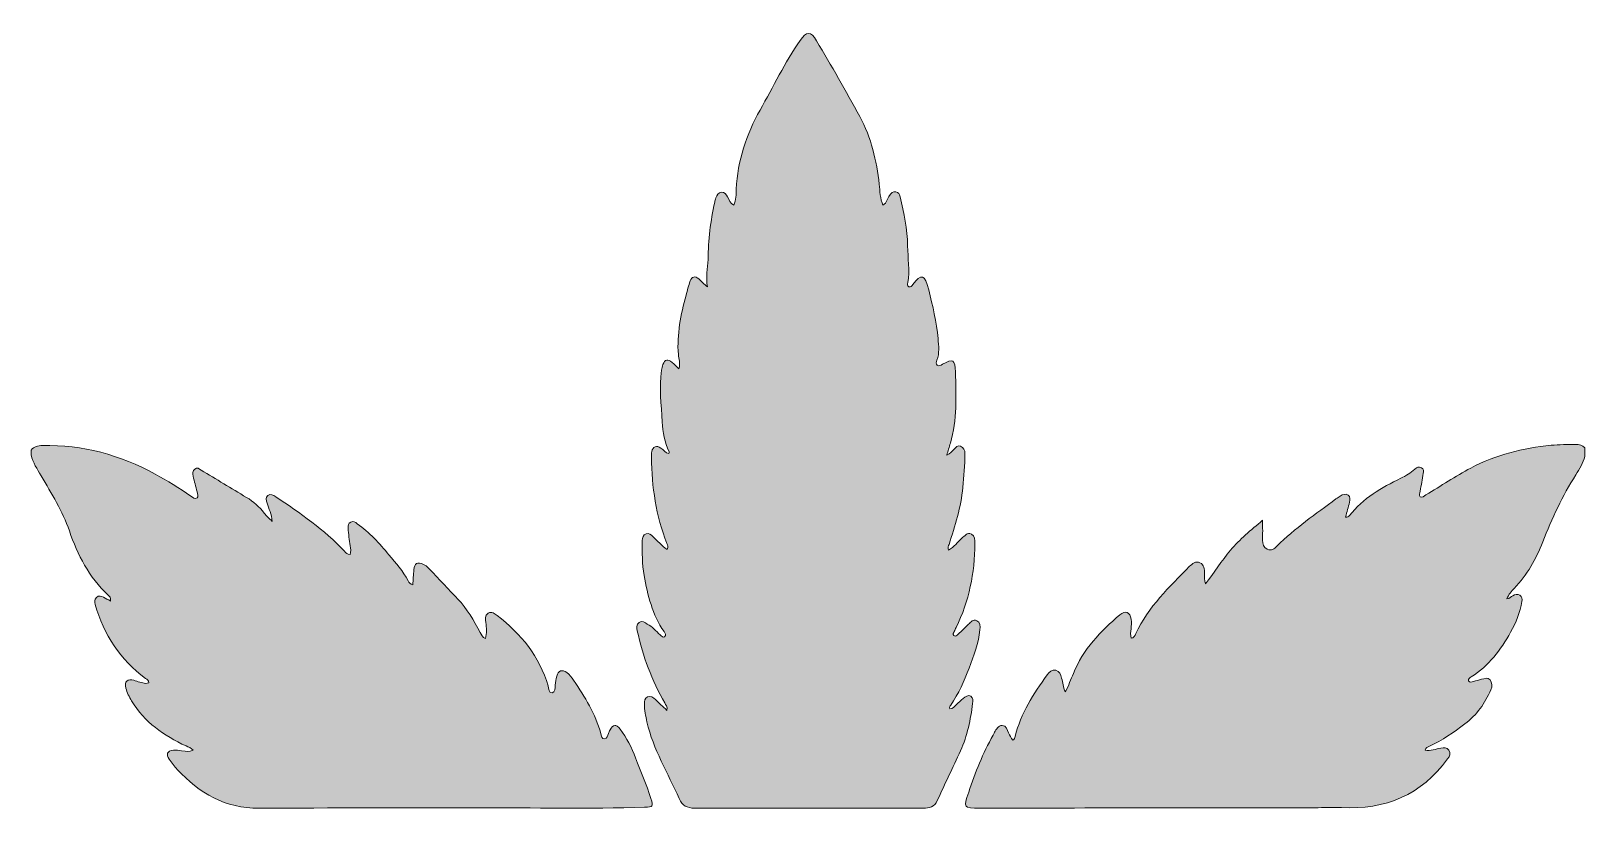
# Model space of a CAD drawing. Extents: x 540 to 1514, y -1447 to -477.
# Drawn here: x 540 to 1497, y -957 to -477 of the extents above; entities that cross this region are included whole.
import ezdxf

# ---------------------------------------------------------------- set-up
doc = ezdxf.new("R2010")
doc.units = 0
doc.header["$MEASUREMENT"] = 0
doc.layers.add('katman 1', color=7, linetype='Continuous')

# ---------------------------------------------------------------- blocks, each defined once
blk = doc.blocks.new('block 2')
at = {"layer": 'katman 1', "true_color": 0xca2227}
h = blk.add_hatch(color=242, dxfattribs=at)
h.dxf.hatch_style = 2
edge = h.paths.add_edge_path()
edge.add_spline(control_points=[(1105.09, -796.6), (1108.51, -794.68), (1110.57, -791.64), (1113.27, -789.33), (1114.96, -787.88), (1116.56, -785.69), (1119.09, -786.73), (1121.63, -787.78), (1121.27, -790.39), (1121.25, -792.66), (1121.11, -810.7), (1117.79, -828.03), (1109.68, -844.29), (1109.26, -845.12), (1108.86, -845.98), (1108.58, -846.85), (1108.33, -847.67), (1107.27, -848.6), (1108.28, -849.35), (1109.37, -850.14), (1110.26, -849.15), (1111.02, -848.44), (1113.16, -846.44), (1115.29, -844.43), (1117.35, -842.36), (1118.78, -840.92), (1120.18, -839.16), (1122.43, -840.15), (1124.84, -841.2), (1124.64, -843.57), (1124.42, -845.71), (1123.58, -854), (1120.6, -861.7), (1117.65, -869.37), (1114.6, -877.31), (1111.29, -885.15), (1106.42, -892.21), (1106.01, -892.8), (1105.39, -893.49), (1105.88, -894.45), (1107.64, -894.43), (1108.61, -893.09), (1109.74, -892.07), (1111.23, -890.74), (1112.57, -889.23), (1114.15, -888.04), (1115.47, -887.05), (1116.91, -885.6), (1118.79, -886.78), (1120.44, -887.82), (1120.09, -889.62), (1119.89, -891.15), (1118.6, -901.19), (1116.69, -911.09), (1112.4, -920.36), (1107.67, -930.6), (1102.8, -940.79), (1098.11, -951.06), (1096.32, -954.99), (1093.2, -955.73), (1089.31, -955.72), (1048.59, -955.68), (1007.87, -955.71), (967.15, -955.72), (960.9, -955.72), (954.63, -955.58), (948.38, -955.71), (943.87, -955.8), (940.87, -954.09), (939, -949.85), (932.11, -934.2), (923.03, -919.49), (919.16, -902.57), (918.33, -898.94), (917.55, -895.3), (917.65, -891.55), (917.7, -889.83), (917.6, -887.85), (919.5, -887.06), (921.46, -886.25), (923.07, -887.43), (924.46, -888.77), (926.64, -890.86), (928.81, -892.94), (931.48, -895.51), (931.81, -893.09), (930.81, -892.05), (930.14, -890.88), (922.19, -876.94), (916.54, -862.12), (913.19, -846.42), (912.8, -844.64), (912.38, -842.61), (914.26, -841.29), (916.18, -839.93), (917.76, -841.32), (919.37, -842.21), (922.45, -843.9), (924.73, -846.55), (927.29, -848.87), (928.07, -849.58), (928.95, -850.73), (929.99, -850.03), (931.38, -849.1), (930.31, -847.78), (929.7, -846.89), (922.46, -836.46), (919.6, -824.46), (917.44, -812.25), (916.2, -805.17), (916.02, -797.97), (916.29, -790.78), (916.36, -788.96), (916.75, -787.28), (918.68, -786.58), (920.54, -785.9), (921.57, -787.26), (922.79, -788.33), (925.73, -790.9), (928.14, -794.11), (931.54, -796.21), (932.68, -794.61), (931.75, -793.56), (931.35, -792.52), (924.74, -775.44), (922.13, -757.65), (921.89, -739.45), (921.88, -738.26), (921.83, -737.03), (922.09, -735.88), (922.84, -732.64), (924.98, -731.87), (927.7, -733.75), (929.31, -734.86), (930.39, -736.75), (932.63, -737.15), (932.73, -736.77), (933, -736.32), (932.88, -736.08), (929.91, -730.27), (928.98, -723.93), (928.59, -717.57), (927.95, -706.98), (926.6, -696.37), (928.11, -685.74), (928.27, -684.57), (928.54, -683.38), (928.97, -682.28), (930.22, -679.07), (932.14, -678.61), (934.67, -680.89), (936.01, -682.09), (937.27, -683.38), (938.8, -684.84), (940.04, -681.48), (938.72, -678.81), (938.5, -676.11), (937.48, -663.57), (940.04, -651.51), (943.25, -639.53), (944.03, -636.58), (944.76, -633.59), (945.82, -630.74), (946.82, -628.02), (948.76, -627.34), (951.03, -629.46), (952.75, -631.06), (954.28, -632.87), (956.44, -634.37), (955.16, -628.53), (956.78, -622.99), (956.81, -617.4), (956.86, -605.52), (958.38, -593.81), (960.92, -582.22), (961.12, -581.32), (961.4, -580.43), (961.67, -579.54), (962.2, -577.78), (963.23, -576.24), (965.04, -575.96), (967.07, -575.64), (967.95, -577.49), (968.89, -578.92), (970.02, -580.62), (970.24, -583.01), (972.7, -583.91), (974.23, -580.76), (974.08, -577.33), (974.22, -574.12), (975.02, -556.6), (980.5, -540.43), (988.91, -525.35), (996.93, -510.97), (1004.1, -496.1), (1013.48, -482.5), (1017.49, -476.68), (1020.09, -476.66), (1023.62, -482.59), (1032.77, -498.02), (1041.71, -513.55), (1050.32, -529.3), (1057.48, -542.4), (1060.69, -556.5), (1062.31, -571.12), (1062.78, -575.4), (1062.83, -579.79), (1064.63, -584.06), (1066.96, -582.37), (1067.47, -579.91), (1068.69, -577.93), (1069.59, -576.46), (1070.66, -575.39), (1072.54, -575.72), (1074.25, -576.02), (1074.84, -577.25), (1075.18, -578.8), (1077.36, -588.79), (1079.73, -598.77), (1079.81, -609.07), (1079.87, -616.63), (1081.34, -624.19), (1079.93, -631.76), (1079.78, -632.58), (1079.48, -633.79), (1080.48, -634.28), (1081.74, -634.9), (1082.46, -633.68), (1083.05, -632.92), (1088.16, -626.14), (1090.48, -626.35), (1092.84, -636.12), (1095.24, -646.08), (1097.66, -655.99), (1098.57, -666.22), (1098.98, -670.74), (1099.59, -675.23), (1097.83, -679.62), (1097.41, -680.65), (1097.17, -681.83), (1098.05, -682.61), (1099.18, -683.61), (1100.32, -682.63), (1101.29, -682.07), (1107.73, -678.39), (1109.06, -679.22), (1109.3, -686.76), (1109.8, -701.54), (1110.3, -716.3), (1106.17, -730.73), (1105.49, -733.11), (1104.73, -735.47), (1103.92, -738.09), (1106.01, -737.2), (1107.13, -735.68), (1108.47, -734.44), (1109.59, -733.4), (1110.42, -731.6), (1112.39, -732.47), (1114.44, -733.38), (1115.13, -735.05), (1115.13, -737.31), (1115.12, -744.25), (1114.36, -751.11), (1113.81, -758), (1112.83, -770.18), (1109.07, -781.65), (1105.36, -793.15), (1105.02, -794.13), (1104.37, -795.11), (1105.09, -796.6)], knot_values=[0, 0, 0, 0, 1, 1, 1, 2, 2, 2, 3, 3, 3, 4, 4, 4, 5, 5, 5, 6, 6, 6, 7, 7, 7, 8, 8, 8, 9, 9, 9, 10, 10, 10, 11, 11, 11, 12, 12, 12, 13, 13, 13, 14, 14, 14, 15, 15, 15, 16, 16, 16, 17, 17, 17, 18, 18, 18, 19, 19, 19, 20, 20, 20, 21, 21, 21, 22, 22, 22, 23, 23, 23, 24, 24, 24, 25, 25, 25, 26, 26, 26, 27, 27, 27, 28, 28, 28, 29, 29, 29, 30, 30, 30, 31, 31, 31, 32, 32, 32, 33, 33, 33, 34, 34, 34, 35, 35, 35, 36, 36, 36, 37, 37, 37, 38, 38, 38, 39, 39, 39, 40, 40, 40, 41, 41, 41, 42, 42, 42, 43, 43, 43, 44, 44, 44, 45, 45, 45, 46, 46, 46, 47, 47, 47, 48, 48, 48, 49, 49, 49, 50, 50, 50, 51, 51, 51, 52, 52, 52, 53, 53, 53, 54, 54, 54, 55, 55, 55, 56, 56, 56, 57, 57, 57, 58, 58, 58, 59, 59, 59, 60, 60, 60, 61, 61, 61, 62, 62, 62, 63, 63, 63, 64, 64, 64, 65, 65, 65, 66, 66, 66, 67, 67, 67, 68, 68, 68, 69, 69, 69, 70, 70, 70, 71, 71, 71, 72, 72, 72, 73, 73, 73, 74, 74, 74, 75, 75, 75, 76, 76, 76, 77, 77, 77, 78, 78, 78, 79, 79, 79, 80, 80, 80, 81, 81, 81, 82, 82, 82, 83, 83, 83, 84, 84, 84, 85, 85, 85, 86, 86, 86, 87, 87, 87, 88, 88, 88, 89, 89, 89, 90, 90, 90, 90], degree=3, periodic=1)
h = blk.add_hatch(color=242, dxfattribs=at)
h.dxf.hatch_style = 2
edge = h.paths.add_edge_path()
edge.add_spline(control_points=[(539.54, -735.12), (541.23, -732.57), (543.78, -732.28), (546.55, -732.22), (571.35, -731.6), (594.36, -737.92), (616.01, -749.81), (623.58, -753.97), (630.96, -758.4), (638.07, -763.32), (639.19, -764.09), (640.56, -765.6), (641.91, -764.5), (642.93, -763.66), (642.13, -762), (641.82, -760.72), (641.03, -757.49), (640.27, -754.27), (639.44, -751.06), (639.02, -749.41), (638.97, -747.91), (640.39, -746.68), (641.96, -745.32), (643.13, -746.61), (644.3, -747.31), (653.65, -752.89), (662.96, -758.55), (672.31, -764.13), (676.59, -766.69), (680.28, -769.85), (683.25, -773.87), (684.48, -775.53), (686.13, -776.88), (688.22, -779.02), (687.94, -774.33), (685.81, -771.19), (685.03, -767.68), (684.64, -765.98), (683.81, -764.13), (685.57, -762.95), (687.17, -761.86), (688.8, -762.69), (690.35, -763.73), (705.34, -773.83), (720.28, -784.01), (732.71, -797.35), (733.6, -798.3), (734.46, -799.38), (736.23, -799.44), (737.18, -795.75), (735.77, -792.21), (735.45, -788.62), (735.28, -786.77), (735.03, -784.93), (734.93, -783.08), (734.85, -781.59), (734.99, -780.05), (736.59, -779.33), (738.12, -778.65), (739.31, -779.45), (740.57, -780.36), (748.1, -785.75), (754.21, -792.54), (760.14, -799.56), (764.43, -804.64), (768.85, -809.59), (771.94, -815.55), (772.48, -816.59), (773.12, -817.62), (774.8, -818.09), (775.03, -814.9), (775.15, -811.8), (775.51, -808.73), (776, -804.58), (777.54, -803.84), (781.49, -805.46), (782.67, -805.94), (783.54, -806.67), (784.35, -807.53), (790.39, -813.91), (796.38, -820.33), (802.47, -826.66), (808.34, -832.78), (812.38, -840.1), (816.39, -847.44), (817.14, -848.81), (817.79, -850.3), (819.6, -851.23), (820.71, -847.8), (820.09, -844.57), (819.84, -841.33), (819.68, -839.27), (819.04, -836.89), (821.35, -835.55), (823.48, -834.3), (825.17, -835.76), (826.75, -836.96), (841.68, -848.21), (852.75, -862.26), (858.25, -880.37), (858.75, -882.04), (858.66, -884.93), (860.79, -884.7), (862.59, -884.5), (862.37, -881.67), (862.65, -879.86), (862.94, -878.02), (863.15, -876.17), (863.56, -874.37), (864.35, -870.97), (866.97, -870.01), (869.82, -872.09), (871.54, -873.36), (872.74, -875.13), (873.93, -876.9), (880.84, -887.18), (887.3, -897.68), (890.76, -909.73), (891.12, -910.99), (891.24, -913.09), (893.08, -913.02), (894.76, -912.97), (894.93, -911.03), (895.48, -909.72), (895.78, -908.98), (896, -908.21), (896.37, -907.51), (898.15, -904.03), (900.21, -903.82), (902.6, -906.96), (906.74, -912.39), (909.63, -918.49), (912.16, -924.81), (915.46, -933.07), (918.91, -941.28), (921.55, -949.78), (923.17, -954.99), (923.04, -954.96), (917.65, -955.14), (883.47, -956.28), (849.28, -955.44), (815.09, -955.52), (770.12, -955.64), (725.15, -955.48), (680.18, -955.8), (659.28, -955.94), (643.29, -946.52), (629.61, -931.87), (627.8, -929.94), (626.19, -927.8), (624.66, -925.63), (622.51, -922.57), (623.43, -920.48), (627.23, -919.99), (628.89, -919.77), (630.67, -920.09), (632.36, -920.35), (635.89, -920.88), (636.5, -920.91), (639.4, -920.02), (638.26, -918.5), (636.56, -918.08), (635.06, -917.39), (621.41, -911.12), (609.43, -902.81), (601.5, -889.65), (600.01, -887.17), (598.79, -884.44), (597.95, -881.66), (596.78, -877.82), (599.11, -875.66), (602.9, -876.9), (605.3, -877.7), (607.66, -878.61), (610.2, -878.8), (610.82, -878.85), (611.46, -878.65), (612.14, -878.57), (612.27, -876.9), (611.05, -876.41), (610.16, -875.75), (594.5, -864.18), (584.34, -848.87), (579.06, -830.2), (578.58, -828.5), (578.59, -827.16), (579.89, -825.84), (581.37, -824.32), (582.81, -825.05), (584.25, -825.75), (585.63, -826.41), (586.95, -827.17), (588.58, -828.03), (588.83, -826.09), (587.86, -825.15), (586.95, -824.29), (575.26, -813.37), (568.24, -799.63), (563.13, -784.77), (558.95, -772.61), (552.17, -761.8), (545.72, -750.8), (543.3, -746.69), (540.68, -742.66), (539.59, -737.91), (539.56, -736.98), (539.55, -736.04), (539.54, -735.12)], knot_values=[0, 0, 0, 0, 1, 1, 1, 2, 2, 2, 3, 3, 3, 4, 4, 4, 5, 5, 5, 6, 6, 6, 7, 7, 7, 8, 8, 8, 9, 9, 9, 10, 10, 10, 11, 11, 11, 12, 12, 12, 13, 13, 13, 14, 14, 14, 15, 15, 15, 16, 16, 16, 17, 17, 17, 18, 18, 18, 19, 19, 19, 20, 20, 20, 21, 21, 21, 22, 22, 22, 23, 23, 23, 24, 24, 24, 25, 25, 25, 26, 26, 26, 27, 27, 27, 28, 28, 28, 29, 29, 29, 30, 30, 30, 31, 31, 31, 32, 32, 32, 33, 33, 33, 34, 34, 34, 35, 35, 35, 36, 36, 36, 37, 37, 37, 38, 38, 38, 39, 39, 39, 40, 40, 40, 41, 41, 41, 42, 42, 42, 43, 43, 43, 44, 44, 44, 45, 45, 45, 46, 46, 46, 47, 47, 47, 48, 48, 48, 49, 49, 49, 50, 50, 50, 51, 51, 51, 52, 52, 52, 53, 53, 53, 54, 54, 54, 55, 55, 55, 56, 56, 56, 57, 57, 57, 58, 58, 58, 59, 59, 59, 60, 60, 60, 61, 61, 61, 62, 62, 62, 63, 63, 63, 64, 64, 64, 65, 65, 65, 66, 66, 66, 67, 67, 67, 68, 68, 68, 69, 69, 69, 69], degree=3, periodic=1)
h = blk.add_hatch(color=242, dxfattribs=at)
h.dxf.hatch_style = 2
edge = h.paths.add_edge_path()
edge.add_spline(control_points=[(1497.28, -738.86), (1496.22, -743.03), (1494.03, -746.64), (1491.73, -750.2), (1483.35, -763.21), (1476.92, -777.19), (1471.28, -791.55), (1467.11, -802.16), (1461.67, -811.96), (1453.7, -820.25), (1451.98, -822.05), (1450.24, -823.92), (1449.13, -826.67), (1450.92, -826.66), (1451.76, -825.31), (1452.93, -824.74), (1454.3, -824.08), (1455.68, -823.58), (1457.09, -824.42), (1458.58, -825.31), (1458.66, -826.82), (1458.42, -828.31), (1457.33, -835.08), (1454.82, -841.4), (1451.48, -847.29), (1445.32, -858.11), (1437.97, -867.99), (1427.23, -874.84), (1426.37, -875.39), (1425.02, -875.95), (1425.5, -877.15), (1426.09, -878.61), (1427.5, -878), (1428.65, -877.68), (1430.31, -877.22), (1431.97, -876.74), (1433.63, -876.31), (1435.4, -875.86), (1437.39, -874.91), (1438.8, -876.71), (1440.17, -878.46), (1440.25, -880.51), (1439.29, -882.71), (1435.67, -891.05), (1430.62, -898.27), (1423.3, -903.73), (1416.37, -908.89), (1409.39, -913.97), (1401.42, -917.5), (1400.41, -917.95), (1399.15, -918.34), (1398.85, -920.05), (1402.26, -920.72), (1405.31, -919.17), (1408.47, -918.67), (1410.44, -918.35), (1412.19, -918.11), (1413.46, -919.96), (1414.84, -921.97), (1413.92, -923.68), (1412.66, -925.39), (1396.42, -947.56), (1374.25, -956.83), (1347.22, -955.35), (1341.76, -955.05), (1336.33, -955.45), (1330.88, -955.46), (1262.1, -955.57), (1193.32, -955.64), (1124.53, -955.68), (1113.99, -955.69), (1114.17, -955.65), (1117.44, -945.84), (1121.48, -933.72), (1126.21, -921.92), (1132.45, -910.75), (1132.78, -910.17), (1132.99, -909.52), (1133.36, -908.98), (1134.62, -907.17), (1135.49, -904.61), (1138.17, -904.77), (1140.71, -904.92), (1141.19, -907.43), (1142.08, -909.32), (1142.81, -910.86), (1143.35, -912.51), (1144.67, -913.74), (1145.73, -913.32), (1145.87, -912.38), (1146.08, -911.53), (1149.57, -897.28), (1157.38, -885.28), (1165.82, -873.61), (1167.14, -871.79), (1168.85, -870.32), (1171.14, -870.74), (1173.55, -871.18), (1174.08, -873.5), (1174.75, -875.56), (1175.61, -878.13), (1175.31, -881.05), (1177.2, -884.05), (1178.92, -879.96), (1180.51, -876.37), (1181.97, -872.74), (1187.92, -857.81), (1198.73, -846.71), (1210.67, -836.55), (1214.1, -833.63), (1216.88, -834.87), (1217.61, -839.29), (1217.93, -841.29), (1217.76, -843.26), (1217.51, -845.25), (1217.28, -847.07), (1217.05, -848.92), (1217.61, -850.97), (1219.39, -850.78), (1219.84, -849.41), (1220.45, -848.12), (1228.21, -831.67), (1241.09, -819.26), (1253.65, -806.64), (1255.18, -805.1), (1257.45, -803.18), (1260.02, -804.46), (1262.61, -805.74), (1262.85, -808.41), (1262.81, -811.05), (1262.77, -813.11), (1262.8, -815.16), (1263.32, -817.5), (1268.74, -810.67), (1273.32, -803.32), (1278.87, -796.68), (1284.53, -789.92), (1291.25, -784.46), (1298.64, -778.26), (1298.64, -782.88), (1298.67, -786.67), (1298.62, -790.47), (1298.59, -792.86), (1298.98, -795.03), (1301.43, -796.14), (1303.96, -797.29), (1305.81, -795.87), (1307.44, -794.24), (1318.47, -783.16), (1331.36, -774.42), (1343.82, -765.13), (1344.68, -764.49), (1345.55, -763.87), (1346.44, -763.3), (1347.97, -762.32), (1349.76, -761.74), (1351.32, -762.72), (1352.88, -763.69), (1352.49, -765.64), (1352.17, -767.13), (1351.51, -770.19), (1350.57, -773.19), (1349.73, -776.25), (1351, -776.43), (1351.66, -775.94), (1352.15, -775.33), (1360.58, -764.75), (1371.88, -758.11), (1383.81, -752.34), (1386.94, -750.83), (1389.93, -749.15), (1392.45, -746.72), (1393.62, -745.6), (1395, -745.16), (1396.46, -745.83), (1397.97, -746.52), (1397.81, -748.09), (1397.63, -749.36), (1397.09, -753.03), (1396.4, -756.69), (1395.72, -760.34), (1395.5, -761.5), (1394.75, -762.98), (1395.74, -763.73), (1397.01, -764.7), (1398.18, -763.24), (1399.26, -762.6), (1408.51, -757.11), (1417.43, -751.1), (1426.95, -746.04), (1442.46, -737.82), (1459.08, -733.72), (1476.43, -732.05), (1481.48, -731.56), (1486.51, -731.43), (1491.57, -731.51), (1493.71, -731.55), (1495.84, -731.67), (1497.28, -733.62), (1497.28, -735.37), (1497.28, -737.11), (1497.28, -738.86)], knot_values=[0, 0, 0, 0, 1, 1, 1, 2, 2, 2, 3, 3, 3, 4, 4, 4, 5, 5, 5, 6, 6, 6, 7, 7, 7, 8, 8, 8, 9, 9, 9, 10, 10, 10, 11, 11, 11, 12, 12, 12, 13, 13, 13, 14, 14, 14, 15, 15, 15, 16, 16, 16, 17, 17, 17, 18, 18, 18, 19, 19, 19, 20, 20, 20, 21, 21, 21, 22, 22, 22, 23, 23, 23, 24, 24, 24, 25, 25, 25, 26, 26, 26, 27, 27, 27, 28, 28, 28, 29, 29, 29, 30, 30, 30, 31, 31, 31, 32, 32, 32, 33, 33, 33, 34, 34, 34, 35, 35, 35, 36, 36, 36, 37, 37, 37, 38, 38, 38, 39, 39, 39, 40, 40, 40, 41, 41, 41, 42, 42, 42, 43, 43, 43, 44, 44, 44, 45, 45, 45, 46, 46, 46, 47, 47, 47, 48, 48, 48, 49, 49, 49, 50, 50, 50, 51, 51, 51, 52, 52, 52, 53, 53, 53, 54, 54, 54, 55, 55, 55, 56, 56, 56, 57, 57, 57, 58, 58, 58, 59, 59, 59, 60, 60, 60, 61, 61, 61, 62, 62, 62, 63, 63, 63, 64, 64, 64, 65, 65, 65, 66, 66, 66, 67, 67, 67, 67], degree=3, periodic=1)
at = {"layer": 'katman 1', "lineweight": 0}
for points, knots in [([(1105.09, -796.6), (1108.51, -794.68), (1110.57, -791.64), (1113.27, -789.33), (1114.96, -787.88), (1116.56, -785.69), (1119.09, -786.73), (1121.63, -787.78), (1121.27, -790.39), (1121.25, -792.66), (1121.11, -810.7), (1117.79, -828.03), (1109.68, -844.29), (1109.26, -845.12), (1108.86, -845.98), (1108.58, -846.85), (1108.33, -847.67), (1107.27, -848.6), (1108.28, -849.35), (1109.37, -850.14), (1110.26, -849.15), (1111.02, -848.44), (1113.16, -846.44), (1115.29, -844.43), (1117.35, -842.36), (1118.78, -840.92), (1120.18, -839.16), (1122.43, -840.15), (1124.84, -841.2), (1124.64, -843.57), (1124.42, -845.71), (1123.58, -854), (1120.6, -861.7), (1117.65, -869.37), (1114.6, -877.31), (1111.29, -885.15), (1106.42, -892.21), (1106.01, -892.8), (1105.39, -893.49), (1105.88, -894.45), (1107.64, -894.43), (1108.61, -893.09), (1109.74, -892.07), (1111.23, -890.74), (1112.57, -889.23), (1114.15, -888.04), (1115.47, -887.05), (1116.91, -885.6), (1118.79, -886.78), (1120.44, -887.82), (1120.09, -889.62), (1119.89, -891.15), (1118.6, -901.19), (1116.69, -911.09), (1112.4, -920.36), (1107.67, -930.6), (1102.8, -940.79), (1098.11, -951.06), (1096.32, -954.99), (1093.2, -955.73), (1089.31, -955.72), (1048.59, -955.68), (1007.87, -955.71), (967.15, -955.72), (960.9, -955.72), (954.63, -955.58), (948.38, -955.71), (943.87, -955.8), (940.87, -954.09), (939, -949.85), (932.11, -934.2), (923.03, -919.49), (919.16, -902.57), (918.33, -898.94), (917.55, -895.3), (917.65, -891.55), (917.7, -889.83), (917.6, -887.85), (919.5, -887.06), (921.46, -886.25), (923.07, -887.43), (924.46, -888.77), (926.64, -890.86), (928.81, -892.94), (931.48, -895.51), (931.81, -893.09), (930.81, -892.05), (930.14, -890.88), (922.19, -876.94), (916.54, -862.12), (913.19, -846.42), (912.8, -844.64), (912.38, -842.61), (914.26, -841.29), (916.18, -839.93), (917.76, -841.32), (919.37, -842.21), (922.45, -843.9), (924.73, -846.55), (927.29, -848.87), (928.07, -849.58), (928.95, -850.73), (929.99, -850.03), (931.38, -849.1), (930.31, -847.78), (929.7, -846.89), (922.46, -836.46), (919.6, -824.46), (917.44, -812.25), (916.2, -805.17), (916.02, -797.97), (916.29, -790.78), (916.36, -788.96), (916.75, -787.28), (918.68, -786.58), (920.54, -785.9), (921.57, -787.26), (922.79, -788.33), (925.73, -790.9), (928.14, -794.11), (931.54, -796.21), (932.68, -794.61), (931.75, -793.56), (931.35, -792.52), (924.74, -775.44), (922.13, -757.65), (921.89, -739.45), (921.88, -738.26), (921.83, -737.03), (922.09, -735.88), (922.84, -732.64), (924.98, -731.87), (927.7, -733.75), (929.31, -734.86), (930.39, -736.75), (932.63, -737.15), (932.73, -736.77), (933, -736.32), (932.88, -736.08), (929.91, -730.27), (928.98, -723.93), (928.59, -717.57), (927.95, -706.98), (926.6, -696.37), (928.11, -685.74), (928.27, -684.57), (928.54, -683.38), (928.97, -682.28), (930.22, -679.07), (932.14, -678.61), (934.67, -680.89), (936.01, -682.09), (937.27, -683.38), (938.8, -684.84), (940.04, -681.48), (938.72, -678.81), (938.5, -676.11), (937.48, -663.57), (940.04, -651.51), (943.25, -639.53), (944.03, -636.58), (944.76, -633.59), (945.82, -630.74), (946.82, -628.02), (948.76, -627.34), (951.03, -629.46), (952.75, -631.06), (954.28, -632.87), (956.44, -634.37), (955.16, -628.53), (956.78, -622.99), (956.81, -617.4), (956.86, -605.52), (958.38, -593.81), (960.92, -582.22), (961.12, -581.32), (961.4, -580.43), (961.67, -579.54), (962.2, -577.78), (963.23, -576.24), (965.04, -575.96), (967.07, -575.64), (967.95, -577.49), (968.89, -578.92), (970.02, -580.62), (970.24, -583.01), (972.7, -583.91), (974.23, -580.76), (974.08, -577.33), (974.22, -574.12), (975.02, -556.6), (980.5, -540.43), (988.91, -525.35), (996.93, -510.97), (1004.1, -496.1), (1013.48, -482.5), (1017.49, -476.68), (1020.09, -476.66), (1023.62, -482.59), (1032.77, -498.02), (1041.71, -513.55), (1050.32, -529.3), (1057.48, -542.4), (1060.69, -556.5), (1062.31, -571.12), (1062.78, -575.4), (1062.83, -579.79), (1064.63, -584.06), (1066.96, -582.37), (1067.47, -579.91), (1068.69, -577.93), (1069.59, -576.46), (1070.66, -575.39), (1072.54, -575.72), (1074.25, -576.02), (1074.84, -577.25), (1075.18, -578.8), (1077.36, -588.79), (1079.73, -598.77), (1079.81, -609.07), (1079.87, -616.63), (1081.34, -624.19), (1079.93, -631.76), (1079.78, -632.58), (1079.48, -633.79), (1080.48, -634.28), (1081.74, -634.9), (1082.46, -633.68), (1083.05, -632.92), (1088.16, -626.14), (1090.48, -626.35), (1092.84, -636.12), (1095.24, -646.08), (1097.66, -655.99), (1098.57, -666.22), (1098.98, -670.74), (1099.59, -675.23), (1097.83, -679.62), (1097.41, -680.65), (1097.17, -681.83), (1098.05, -682.61), (1099.18, -683.61), (1100.32, -682.63), (1101.29, -682.07), (1107.73, -678.39), (1109.06, -679.22), (1109.3, -686.76), (1109.8, -701.54), (1110.3, -716.3), (1106.17, -730.73), (1105.49, -733.11), (1104.73, -735.47), (1103.92, -738.09), (1106.01, -737.2), (1107.13, -735.68), (1108.47, -734.44), (1109.59, -733.4), (1110.42, -731.6), (1112.39, -732.47), (1114.44, -733.38), (1115.13, -735.05), (1115.13, -737.31), (1115.12, -744.25), (1114.36, -751.11), (1113.81, -758), (1112.83, -770.18), (1109.07, -781.65), (1105.36, -793.15), (1105.02, -794.13), (1104.37, -795.11), (1105.09, -796.6)], [0, 0, 0, 0, 1, 1, 1, 2, 2, 2, 3, 3, 3, 4, 4, 4, 5, 5, 5, 6, 6, 6, 7, 7, 7, 8, 8, 8, 9, 9, 9, 10, 10, 10, 11, 11, 11, 12, 12, 12, 13, 13, 13, 14, 14, 14, 15, 15, 15, 16, 16, 16, 17, 17, 17, 18, 18, 18, 19, 19, 19, 20, 20, 20, 21, 21, 21, 22, 22, 22, 23, 23, 23, 24, 24, 24, 25, 25, 25, 26, 26, 26, 27, 27, 27, 28, 28, 28, 29, 29, 29, 30, 30, 30, 31, 31, 31, 32, 32, 32, 33, 33, 33, 34, 34, 34, 35, 35, 35, 36, 36, 36, 37, 37, 37, 38, 38, 38, 39, 39, 39, 40, 40, 40, 41, 41, 41, 42, 42, 42, 43, 43, 43, 44, 44, 44, 45, 45, 45, 46, 46, 46, 47, 47, 47, 48, 48, 48, 49, 49, 49, 50, 50, 50, 51, 51, 51, 52, 52, 52, 53, 53, 53, 54, 54, 54, 55, 55, 55, 56, 56, 56, 57, 57, 57, 58, 58, 58, 59, 59, 59, 60, 60, 60, 61, 61, 61, 62, 62, 62, 63, 63, 63, 64, 64, 64, 65, 65, 65, 66, 66, 66, 67, 67, 67, 68, 68, 68, 69, 69, 69, 70, 70, 70, 71, 71, 71, 72, 72, 72, 73, 73, 73, 74, 74, 74, 75, 75, 75, 76, 76, 76, 77, 77, 77, 78, 78, 78, 79, 79, 79, 80, 80, 80, 81, 81, 81, 82, 82, 82, 83, 83, 83, 84, 84, 84, 85, 85, 85, 86, 86, 86, 87, 87, 87, 88, 88, 88, 89, 89, 89, 90, 90, 90, 90]), ([(539.54, -735.12), (541.23, -732.57), (543.78, -732.28), (546.55, -732.22), (571.35, -731.6), (594.36, -737.92), (616.01, -749.81), (623.58, -753.97), (630.96, -758.4), (638.07, -763.32), (639.19, -764.09), (640.56, -765.6), (641.91, -764.5), (642.93, -763.66), (642.13, -762), (641.82, -760.72), (641.03, -757.49), (640.27, -754.27), (639.44, -751.06), (639.02, -749.41), (638.97, -747.91), (640.39, -746.68), (641.96, -745.32), (643.13, -746.61), (644.3, -747.31), (653.65, -752.89), (662.96, -758.55), (672.31, -764.13), (676.59, -766.69), (680.28, -769.85), (683.25, -773.87), (684.48, -775.53), (686.13, -776.88), (688.22, -779.02), (687.94, -774.33), (685.81, -771.19), (685.03, -767.68), (684.64, -765.98), (683.81, -764.13), (685.57, -762.95), (687.17, -761.86), (688.8, -762.69), (690.35, -763.73), (705.34, -773.83), (720.28, -784.01), (732.71, -797.35), (733.6, -798.3), (734.46, -799.38), (736.23, -799.44), (737.18, -795.75), (735.77, -792.21), (735.45, -788.62), (735.28, -786.77), (735.03, -784.93), (734.93, -783.08), (734.85, -781.59), (734.99, -780.05), (736.59, -779.33), (738.12, -778.65), (739.31, -779.45), (740.57, -780.36), (748.1, -785.75), (754.21, -792.54), (760.14, -799.56), (764.43, -804.64), (768.85, -809.59), (771.94, -815.55), (772.48, -816.59), (773.12, -817.62), (774.8, -818.09), (775.03, -814.9), (775.15, -811.8), (775.51, -808.73), (776, -804.58), (777.54, -803.84), (781.49, -805.46), (782.67, -805.94), (783.54, -806.67), (784.35, -807.53), (790.39, -813.91), (796.38, -820.33), (802.47, -826.66), (808.34, -832.78), (812.38, -840.1), (816.39, -847.44), (817.14, -848.81), (817.79, -850.3), (819.6, -851.23), (820.71, -847.8), (820.09, -844.57), (819.84, -841.33), (819.68, -839.27), (819.04, -836.89), (821.35, -835.55), (823.48, -834.3), (825.17, -835.76), (826.75, -836.96), (841.68, -848.21), (852.75, -862.26), (858.25, -880.37), (858.75, -882.04), (858.66, -884.93), (860.79, -884.7), (862.59, -884.5), (862.37, -881.67), (862.65, -879.86), (862.94, -878.02), (863.15, -876.17), (863.56, -874.37), (864.35, -870.97), (866.97, -870.01), (869.82, -872.09), (871.54, -873.36), (872.74, -875.13), (873.93, -876.9), (880.84, -887.18), (887.3, -897.68), (890.76, -909.73), (891.12, -910.99), (891.24, -913.09), (893.08, -913.02), (894.76, -912.97), (894.93, -911.03), (895.48, -909.72), (895.78, -908.98), (896, -908.21), (896.37, -907.51), (898.15, -904.03), (900.21, -903.82), (902.6, -906.96), (906.74, -912.39), (909.63, -918.49), (912.16, -924.81), (915.46, -933.07), (918.91, -941.28), (921.55, -949.78), (923.17, -954.99), (923.04, -954.96), (917.65, -955.14), (883.47, -956.28), (849.28, -955.44), (815.09, -955.52), (770.12, -955.64), (725.15, -955.48), (680.18, -955.8), (659.28, -955.94), (643.29, -946.52), (629.61, -931.87), (627.8, -929.94), (626.19, -927.8), (624.66, -925.63), (622.51, -922.57), (623.43, -920.48), (627.23, -919.99), (628.89, -919.77), (630.67, -920.09), (632.36, -920.35), (635.89, -920.88), (636.5, -920.91), (639.4, -920.02), (638.26, -918.5), (636.56, -918.08), (635.06, -917.39), (621.41, -911.12), (609.43, -902.81), (601.5, -889.65), (600.01, -887.17), (598.79, -884.44), (597.95, -881.66), (596.78, -877.82), (599.11, -875.66), (602.9, -876.9), (605.3, -877.7), (607.66, -878.61), (610.2, -878.8), (610.82, -878.85), (611.46, -878.65), (612.14, -878.57), (612.27, -876.9), (611.05, -876.41), (610.16, -875.75), (594.5, -864.18), (584.34, -848.87), (579.06, -830.2), (578.58, -828.5), (578.59, -827.16), (579.89, -825.84), (581.37, -824.32), (582.81, -825.05), (584.25, -825.75), (585.63, -826.41), (586.95, -827.17), (588.58, -828.03), (588.83, -826.09), (587.86, -825.15), (586.95, -824.29), (575.26, -813.37), (568.24, -799.63), (563.13, -784.77), (558.95, -772.61), (552.17, -761.8), (545.72, -750.8), (543.3, -746.69), (540.68, -742.66), (539.59, -737.91), (539.56, -736.98), (539.55, -736.04), (539.54, -735.12)], [0, 0, 0, 0, 1, 1, 1, 2, 2, 2, 3, 3, 3, 4, 4, 4, 5, 5, 5, 6, 6, 6, 7, 7, 7, 8, 8, 8, 9, 9, 9, 10, 10, 10, 11, 11, 11, 12, 12, 12, 13, 13, 13, 14, 14, 14, 15, 15, 15, 16, 16, 16, 17, 17, 17, 18, 18, 18, 19, 19, 19, 20, 20, 20, 21, 21, 21, 22, 22, 22, 23, 23, 23, 24, 24, 24, 25, 25, 25, 26, 26, 26, 27, 27, 27, 28, 28, 28, 29, 29, 29, 30, 30, 30, 31, 31, 31, 32, 32, 32, 33, 33, 33, 34, 34, 34, 35, 35, 35, 36, 36, 36, 37, 37, 37, 38, 38, 38, 39, 39, 39, 40, 40, 40, 41, 41, 41, 42, 42, 42, 43, 43, 43, 44, 44, 44, 45, 45, 45, 46, 46, 46, 47, 47, 47, 48, 48, 48, 49, 49, 49, 50, 50, 50, 51, 51, 51, 52, 52, 52, 53, 53, 53, 54, 54, 54, 55, 55, 55, 56, 56, 56, 57, 57, 57, 58, 58, 58, 59, 59, 59, 60, 60, 60, 61, 61, 61, 62, 62, 62, 63, 63, 63, 64, 64, 64, 65, 65, 65, 66, 66, 66, 67, 67, 67, 68, 68, 68, 69, 69, 69, 69]), ([(1497.28, -738.86), (1496.22, -743.03), (1494.03, -746.64), (1491.73, -750.2), (1483.35, -763.21), (1476.92, -777.19), (1471.28, -791.55), (1467.11, -802.16), (1461.67, -811.96), (1453.7, -820.25), (1451.98, -822.05), (1450.24, -823.92), (1449.13, -826.67), (1450.92, -826.66), (1451.76, -825.31), (1452.93, -824.74), (1454.3, -824.08), (1455.68, -823.58), (1457.09, -824.42), (1458.58, -825.31), (1458.66, -826.82), (1458.42, -828.31), (1457.33, -835.08), (1454.82, -841.4), (1451.48, -847.29), (1445.32, -858.11), (1437.97, -867.99), (1427.23, -874.84), (1426.37, -875.39), (1425.02, -875.95), (1425.5, -877.15), (1426.09, -878.61), (1427.5, -878), (1428.65, -877.68), (1430.31, -877.22), (1431.97, -876.74), (1433.63, -876.31), (1435.4, -875.86), (1437.39, -874.91), (1438.8, -876.71), (1440.17, -878.46), (1440.25, -880.51), (1439.29, -882.71), (1435.67, -891.05), (1430.62, -898.27), (1423.3, -903.73), (1416.37, -908.89), (1409.39, -913.97), (1401.42, -917.5), (1400.41, -917.95), (1399.15, -918.34), (1398.85, -920.05), (1402.26, -920.72), (1405.31, -919.17), (1408.47, -918.67), (1410.44, -918.35), (1412.19, -918.11), (1413.46, -919.96), (1414.84, -921.97), (1413.92, -923.68), (1412.66, -925.39), (1396.42, -947.56), (1374.25, -956.83), (1347.22, -955.35), (1341.76, -955.05), (1336.33, -955.45), (1330.88, -955.46), (1262.1, -955.57), (1193.32, -955.64), (1124.53, -955.68), (1113.99, -955.69), (1114.17, -955.65), (1117.44, -945.84), (1121.48, -933.72), (1126.21, -921.92), (1132.45, -910.75), (1132.78, -910.17), (1132.99, -909.52), (1133.36, -908.98), (1134.62, -907.17), (1135.49, -904.61), (1138.17, -904.77), (1140.71, -904.92), (1141.19, -907.43), (1142.08, -909.32), (1142.81, -910.86), (1143.35, -912.51), (1144.67, -913.74), (1145.73, -913.32), (1145.87, -912.38), (1146.08, -911.53), (1149.57, -897.28), (1157.38, -885.28), (1165.82, -873.61), (1167.14, -871.79), (1168.85, -870.32), (1171.14, -870.74), (1173.55, -871.18), (1174.08, -873.5), (1174.75, -875.56), (1175.61, -878.13), (1175.31, -881.05), (1177.2, -884.05), (1178.92, -879.96), (1180.51, -876.37), (1181.97, -872.74), (1187.92, -857.81), (1198.73, -846.71), (1210.67, -836.55), (1214.1, -833.63), (1216.88, -834.87), (1217.61, -839.29), (1217.93, -841.29), (1217.76, -843.26), (1217.51, -845.25), (1217.28, -847.07), (1217.05, -848.92), (1217.61, -850.97), (1219.39, -850.78), (1219.84, -849.41), (1220.45, -848.12), (1228.21, -831.67), (1241.09, -819.26), (1253.65, -806.64), (1255.18, -805.1), (1257.45, -803.18), (1260.02, -804.46), (1262.61, -805.74), (1262.85, -808.41), (1262.81, -811.05), (1262.77, -813.11), (1262.8, -815.16), (1263.32, -817.5), (1268.74, -810.67), (1273.32, -803.32), (1278.87, -796.68), (1284.53, -789.92), (1291.25, -784.46), (1298.64, -778.26), (1298.64, -782.88), (1298.67, -786.67), (1298.62, -790.47), (1298.59, -792.86), (1298.98, -795.03), (1301.43, -796.14), (1303.96, -797.29), (1305.81, -795.87), (1307.44, -794.24), (1318.47, -783.16), (1331.36, -774.42), (1343.82, -765.13), (1344.68, -764.49), (1345.55, -763.87), (1346.44, -763.3), (1347.97, -762.32), (1349.76, -761.74), (1351.32, -762.72), (1352.88, -763.69), (1352.49, -765.64), (1352.17, -767.13), (1351.51, -770.19), (1350.57, -773.19), (1349.73, -776.25), (1351, -776.43), (1351.66, -775.94), (1352.15, -775.33), (1360.58, -764.75), (1371.88, -758.11), (1383.81, -752.34), (1386.94, -750.83), (1389.93, -749.15), (1392.45, -746.72), (1393.62, -745.6), (1395, -745.16), (1396.46, -745.83), (1397.97, -746.52), (1397.81, -748.09), (1397.63, -749.36), (1397.09, -753.03), (1396.4, -756.69), (1395.72, -760.34), (1395.5, -761.5), (1394.75, -762.98), (1395.74, -763.73), (1397.01, -764.7), (1398.18, -763.24), (1399.26, -762.6), (1408.51, -757.11), (1417.43, -751.1), (1426.95, -746.04), (1442.46, -737.82), (1459.08, -733.72), (1476.43, -732.05), (1481.48, -731.56), (1486.51, -731.43), (1491.57, -731.51), (1493.71, -731.55), (1495.84, -731.67), (1497.28, -733.62), (1497.28, -735.37), (1497.28, -737.11), (1497.28, -738.86)], [0, 0, 0, 0, 1, 1, 1, 2, 2, 2, 3, 3, 3, 4, 4, 4, 5, 5, 5, 6, 6, 6, 7, 7, 7, 8, 8, 8, 9, 9, 9, 10, 10, 10, 11, 11, 11, 12, 12, 12, 13, 13, 13, 14, 14, 14, 15, 15, 15, 16, 16, 16, 17, 17, 17, 18, 18, 18, 19, 19, 19, 20, 20, 20, 21, 21, 21, 22, 22, 22, 23, 23, 23, 24, 24, 24, 25, 25, 25, 26, 26, 26, 27, 27, 27, 28, 28, 28, 29, 29, 29, 30, 30, 30, 31, 31, 31, 32, 32, 32, 33, 33, 33, 34, 34, 34, 35, 35, 35, 36, 36, 36, 37, 37, 37, 38, 38, 38, 39, 39, 39, 40, 40, 40, 41, 41, 41, 42, 42, 42, 43, 43, 43, 44, 44, 44, 45, 45, 45, 46, 46, 46, 47, 47, 47, 48, 48, 48, 49, 49, 49, 50, 50, 50, 51, 51, 51, 52, 52, 52, 53, 53, 53, 54, 54, 54, 55, 55, 55, 56, 56, 56, 57, 57, 57, 58, 58, 58, 59, 59, 59, 60, 60, 60, 61, 61, 61, 62, 62, 62, 63, 63, 63, 64, 64, 64, 65, 65, 65, 66, 66, 66, 67, 67, 67, 67])]:
    blk.add_open_spline(points, degree=3, knots=knots, dxfattribs=at)

msp = doc.modelspace()

# ---------------------------------------------------------------- block references
at = {"layer": 'katman 1'}
msp.add_blockref('block 2', (0, 0), dxfattribs=at)

doc.saveas('drawing.dxf')
